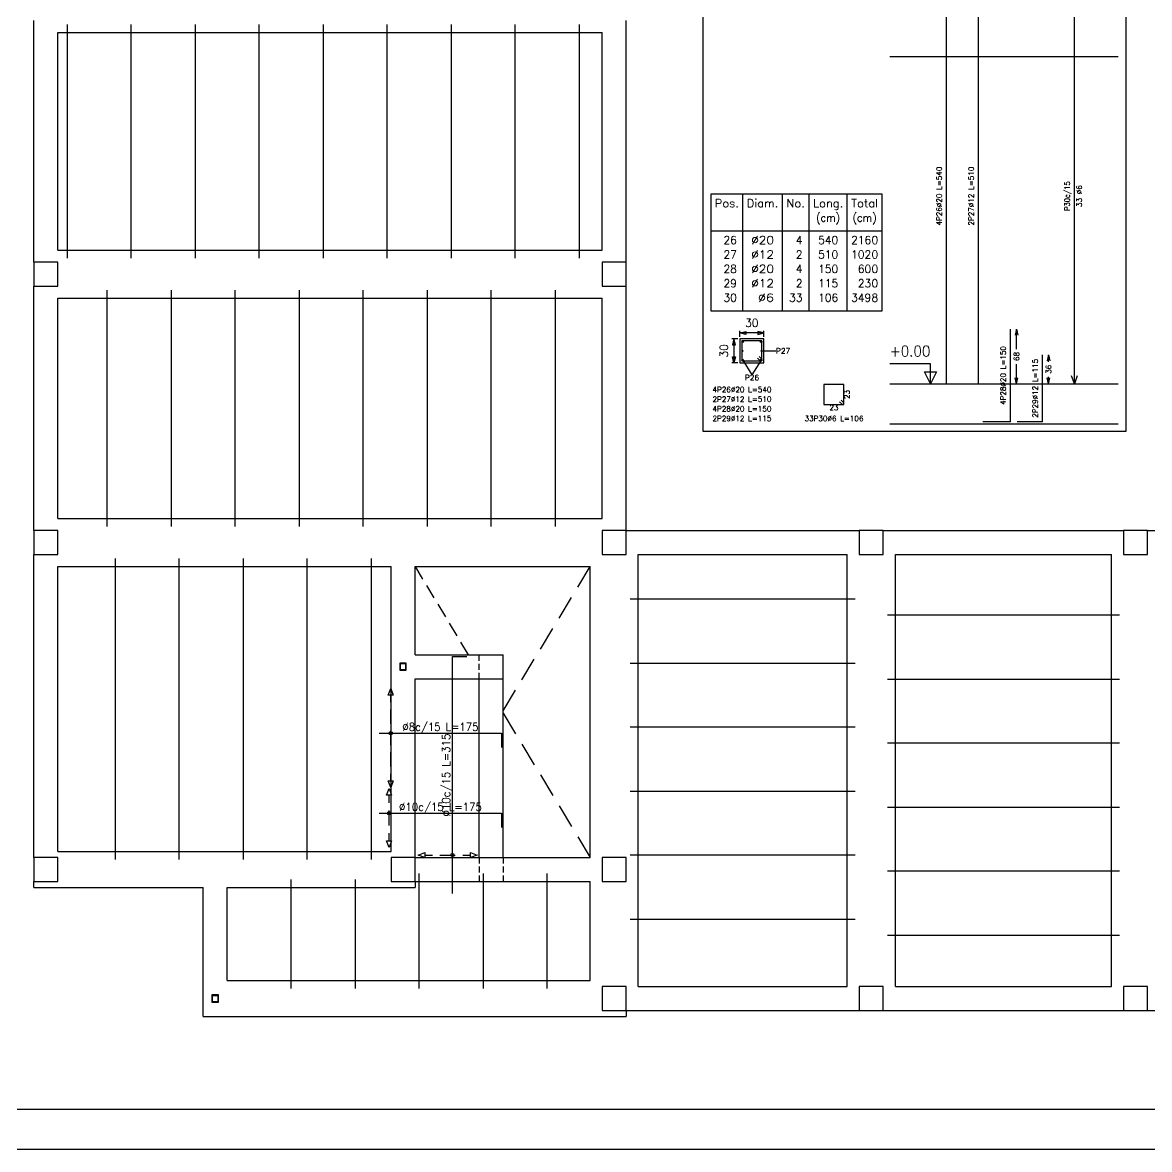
# Model space of a CAD drawing. Header units: millimetres. Extents: x 853.1 to 905, y 350.8 to 380.5.
# Drawn here: x 875.33 to 889.41, y 350.78 to 364.87 of the extents above; entities that cross this region are included whole.
import ezdxf
from ezdxf.enums import TextEntityAlignment as Align

# ---------------------------------------------------------------- set-up
doc = ezdxf.new("R2010")
doc.units = ezdxf.units.MM
doc.linetypes.add('CYPELINEA', pattern=[0])
for name, color, linetype in [('015', 1, 'Continuous'), ('07', 6, 'Continuous'), ('ARM_LONGITUDINAL', 3, 'CYPELINEA'), ('ARM_TRANSVERSAL', 2, 'CYPELINEA'), ('ARR_L_S_IG_LINEA', 5, 'CYPELINEA'), ('ARR_LONG_SUP', 4, 'CYPELINEA'), ('ARR_LONG_SUP_ROT', 4, 'CYPELINEA'), ('ARR_T_S_IG_LINEA', 5, 'CYPELINEA'), ('ARR_TRANS_SUP', 4, 'CYPELINEA'), ('ARR_TRANS_SUP_ROT', 4, 'CYPELINEA'), ('LONG_BARRAS', 3, 'CYPELINEA'), ('LONG_ESTRIBOS', 2, 'CYPELINEA'), ('LONG_FORJADO', 1, 'CYPELINEA'), ('LONG_INDNIVEL', 4, 'CYPELINEA'), ('LONG_NIVEL', 4, 'CYPELINEA'), ('LONG_TEXTOS', 5, 'CYPELINEA'), ('PA_GRAF_HUEC', 7, 'CYPELINEA'), ('PA_NERV_UNI', 7, 'CYPELINEA'), ('PILAR_RECT', 2, 'CYPELINEA'), ('REF_REFERENCIAS', 7, 'CYPELINEA'), ('SEC_BARRAS', 3, 'CYPELINEA'), ('SEC_COTAS', 4, 'CYPELINEA'), ('SEC_DIM_PILAR', 4, 'CYPELINEA'), ('SEC_ESTRIBO', 2, 'CYPELINEA'), ('SEC_SECCION', 1, 'CYPELINEA'), ('TABLAS', 1, 'CYPELINEA'), ('VIGAS', 5, 'CYPELINEA')]:
    doc.layers.add(name, color=color, linetype=linetype)
doc.styles.get("Standard").update_dxf_attribs({"font": 'romans.shx'})

msp = doc.modelspace()

# ---------------------------------------------------------------- linework, layer by layer
at = {"layer": '015'}
msp.add_lwpolyline([(853.062, 350.784), (853.062, 380.484), (904.987, 380.484), (904.987, 350.784)], close=True, dxfattribs=at)
at = {"layer": '07'}
msp.add_lwpolyline([(854.312, 351.284), (854.312, 379.984), (904.487, 379.984), (904.487, 351.284)], close=True, dxfattribs=at)
at = {"layer": 'ARM_LONGITUDINAL'}
for p, q in [((884.562, 360.764), (884.747, 360.764)), ((884.332, 360.649), (884.447, 360.464)), ((884.562, 360.649), (884.447, 360.464))]:
    msp.add_line(p, q, dxfattribs=at)
at = {"layer": 'ARR_L_S_IG_LINEA'}
for p, q in [((879.903, 356.463), (879.934, 356.546)), ((879.934, 356.463), (879.903, 356.463)), ((879.934, 356.546), (879.965, 356.463)), ((879.934, 356.373), (879.934, 356.463)), ((879.965, 356.463), (879.934, 356.463)), ((879.934, 356.105), (879.934, 356.284)), ((879.934, 355.837), (879.934, 356.016)), ((879.934, 355.569), (879.934, 355.748)), ((879.934, 355.39), (879.934, 355.479)), ((879.903, 355.39), (879.934, 355.39)), ((879.934, 355.306), (879.903, 355.39)), ((879.965, 355.39), (879.934, 355.306)), ((879.934, 355.39), (879.965, 355.39)), ((879.882, 355.213), (879.913, 355.296)), ((879.913, 355.213), (879.882, 355.213)), ((879.913, 355.296), (879.944, 355.213)), ((879.913, 355.117), (879.913, 355.213)), ((879.944, 355.213), (879.913, 355.213)), ((879.913, 354.831), (879.913, 355.022)), ((879.882, 354.64), (879.913, 354.64)), ((879.913, 354.556), (879.882, 354.64)), ((879.913, 354.64), (879.913, 354.735)), ((879.944, 354.64), (879.913, 354.556)), ((879.913, 354.64), (879.944, 354.64))]:
    msp.add_line(p, q, dxfattribs=at)
for centre in [(879.934, 355.986), (879.913, 354.986)]:
    msp.add_circle(centre, 0.02, dxfattribs=at)
at = {"layer": 'ARR_LONG_SUP'}
for p, q in [((879.789, 355.986), (881.319, 355.986)), ((881.319, 355.986), (881.319, 355.806)), ((879.789, 354.986), (881.319, 354.986)), ((881.319, 354.986), (881.319, 354.806))]:
    msp.add_line(p, q, dxfattribs=at)
at = {"layer": 'ARR_T_S_IG_LINEA'}
for p, q in [((880.275, 354.464), (880.358, 354.495)), ((880.358, 354.495), (880.358, 354.464)), ((880.931, 354.495), (881.015, 354.464)), ((880.931, 354.464), (880.931, 354.495)), ((880.358, 354.433), (880.275, 354.464)), ((880.358, 354.464), (880.454, 354.464)), ((880.358, 354.464), (880.358, 354.433)), ((880.549, 354.464), (880.74, 354.464)), ((880.835, 354.464), (880.931, 354.464)), ((881.015, 354.464), (880.931, 354.433)), ((880.931, 354.433), (880.931, 354.464))]:
    msp.add_line(p, q, dxfattribs=at)
msp.add_circle((880.705, 354.464), 0.02, dxfattribs=at)
at = {"layer": 'ARR_TRANS_SUP'}
for p, q in [((880.705, 353.983), (880.705, 356.943)), ((880.705, 356.943), (880.885, 356.943))]:
    msp.add_line(p, q, dxfattribs=at)
at = {"layer": 'LONG_BARRAS'}
for p, q in [((886.877, 360.354), (886.877, 365.754)), ((887.277, 360.354), (887.277, 365.454)), ((887.677, 359.879), (887.677, 361.034)), ((888.077, 359.879), (888.077, 360.714)), ((887.677, 359.879), (887.332, 359.879)), ((888.077, 359.879), (887.762, 359.879))]:
    msp.add_line(p, q, dxfattribs=at)
at = {"layer": 'LONG_ESTRIBOS'}
for p, q in [((888.477, 360.354), (888.477, 365.044)), ((888.477, 360.354), (888.442, 360.454)), ((888.512, 360.454), (888.477, 360.354))]:
    msp.add_line(p, q, dxfattribs=at)
at = {"layer": 'LONG_FORJADO'}
for p, q in [((886.169, 364.444), (889.022, 364.444)), ((886.169, 360.354), (889.022, 360.354)), ((886.169, 359.854), (889.022, 359.854))]:
    msp.add_line(p, q, dxfattribs=at)
at = {"layer": 'LONG_INDNIVEL'}
for p, q in [((886.677, 360.604), (886.169, 360.604)), ((886.677, 360.354), (886.677, 360.604)), ((886.602, 360.504), (886.752, 360.504)), ((886.677, 360.354), (886.602, 360.504)), ((886.752, 360.504), (886.677, 360.354))]:
    msp.add_line(p, q, dxfattribs=at)
at = {"layer": 'LONG_TEXTOS'}
for p, q in [((887.752, 361.034), (887.735, 360.959)), ((887.752, 360.787), (887.752, 361.034)), ((887.752, 361.034), (887.77, 360.959)), ((888.152, 360.714), (888.135, 360.639)), ((888.152, 360.627), (888.152, 360.714)), ((888.152, 360.714), (888.17, 360.639)), ((887.752, 360.354), (887.752, 360.6)), ((887.752, 360.354), (887.735, 360.429)), ((887.752, 360.354), (887.77, 360.429)), ((888.152, 360.354), (888.135, 360.429)), ((888.152, 360.354), (888.152, 360.44)), ((888.152, 360.354), (888.17, 360.429))]:
    msp.add_line(p, q, dxfattribs=at)
at = {"layer": 'PA_GRAF_HUEC'}
for p, q in [((880.237, 358.07), (880.332, 357.913)), ((882.27, 357.812), (882.425, 358.07)), ((880.38, 357.834), (880.474, 357.676)), ((880.522, 357.597), (880.616, 357.44)), ((882.037, 357.425), (882.192, 357.683)), ((880.664, 357.361), (880.759, 357.204)), ((881.805, 357.038), (881.96, 357.296)), ((880.806, 357.125), (880.901, 356.967)), ((881.572, 356.652), (881.727, 356.91)), ((881.339, 356.265), (881.494, 356.523)), ((881.339, 356.238), (881.494, 355.98)), ((881.572, 355.851), (881.727, 355.593)), ((881.805, 355.464), (881.96, 355.206)), ((882.037, 355.077), (882.192, 354.819)), ((882.27, 354.69), (882.425, 354.432))]:
    msp.add_line(p, q, dxfattribs=at)
at = {"layer": 'PA_NERV_UNI'}
for p, q in [((875.889, 364.843), (875.889, 361.923)), ((876.689, 361.923), (876.689, 364.843)), ((877.489, 364.843), (877.489, 361.923)), ((878.289, 361.923), (878.289, 364.843)), ((879.089, 364.843), (879.089, 361.923)), ((879.889, 361.923), (879.889, 364.843)), ((880.689, 364.843), (880.689, 361.923)), ((881.489, 361.923), (881.489, 364.843)), ((882.289, 364.843), (882.289, 361.923)), ((876.389, 358.57), (876.389, 361.523)), ((877.189, 361.523), (877.189, 358.57)), ((877.989, 358.57), (877.989, 361.523)), ((878.789, 361.523), (878.789, 358.57)), ((879.589, 358.57), (879.589, 361.523)), ((880.389, 361.523), (880.389, 358.57)), ((881.189, 358.57), (881.189, 361.523)), ((881.989, 361.523), (881.989, 358.57)), ((876.489, 358.17), (876.489, 354.407)), ((877.289, 354.407), (877.289, 358.17)), ((878.089, 358.17), (878.089, 354.407)), ((878.889, 354.407), (878.889, 358.17)), ((879.689, 358.17), (879.689, 354.407)), ((885.739, 357.663), (882.925, 357.663)), ((889.039, 357.463), (886.139, 357.463)), ((882.925, 356.863), (885.739, 356.863)), ((886.139, 356.663), (889.039, 356.663)), ((885.739, 356.063), (882.925, 356.063)), ((889.039, 355.863), (886.139, 355.863)), ((882.925, 355.263), (885.739, 355.263)), ((886.139, 355.063), (889.039, 355.063)), ((885.739, 354.463), (882.925, 354.463)), ((880.289, 352.795), (880.289, 354.232)), ((881.089, 354.232), (881.089, 352.795)), ((881.889, 352.795), (881.889, 354.232)), ((889.039, 354.263), (886.139, 354.263)), ((878.689, 352.795), (878.689, 354.157)), ((879.489, 354.157), (879.489, 352.795)), ((882.925, 353.663), (885.739, 353.663)), ((886.139, 353.463), (889.039, 353.463))]:
    msp.add_line(p, q, dxfattribs=at)
at = {"layer": 'PILAR_RECT'}
for p, q in [((875.775, 361.873), (875.475, 361.873)), ((875.475, 361.873), (875.475, 361.573)), ((875.775, 361.573), (875.775, 361.873)), ((882.875, 361.873), (882.575, 361.873)), ((882.575, 361.873), (882.575, 361.573)), ((882.875, 361.573), (882.875, 361.873)), ((875.475, 361.573), (875.775, 361.573)), ((882.575, 361.573), (882.875, 361.573)), ((875.775, 358.52), (875.475, 358.52)), ((875.475, 358.52), (875.475, 358.22)), ((875.775, 358.22), (875.775, 358.52)), ((882.875, 358.52), (882.575, 358.52)), ((882.575, 358.52), (882.575, 358.22)), ((882.875, 358.22), (882.875, 358.52)), ((885.789, 358.52), (885.789, 358.22)), ((886.089, 358.52), (885.789, 358.52)), ((886.089, 358.22), (886.089, 358.52)), ((889.389, 358.52), (889.089, 358.52)), ((889.089, 358.52), (889.089, 358.22)), ((889.389, 358.22), (889.389, 358.52)), ((875.475, 358.22), (875.775, 358.22)), ((882.575, 358.22), (882.875, 358.22)), ((885.789, 358.22), (886.089, 358.22)), ((889.089, 358.22), (889.389, 358.22)), ((875.775, 354.432), (875.475, 354.432)), ((875.475, 354.432), (875.475, 354.132)), ((875.775, 354.132), (875.775, 354.432)), ((879.937, 354.432), (879.937, 354.132)), ((880.237, 354.432), (879.937, 354.432)), ((880.237, 354.132), (880.237, 354.432)), ((882.875, 354.432), (882.575, 354.432)), ((882.575, 354.432), (882.575, 354.132)), ((882.875, 354.132), (882.875, 354.432)), ((875.475, 354.132), (875.775, 354.132)), ((879.937, 354.132), (880.237, 354.132)), ((882.575, 354.132), (882.875, 354.132)), ((882.875, 352.82), (882.575, 352.82)), ((882.575, 352.82), (882.575, 352.52)), ((882.875, 352.52), (882.875, 352.82)), ((885.789, 352.82), (885.789, 352.52)), ((886.089, 352.82), (885.789, 352.82)), ((886.089, 352.52), (886.089, 352.82)), ((889.389, 352.82), (889.089, 352.82)), ((889.089, 352.82), (889.089, 352.52)), ((889.389, 352.52), (889.389, 352.82)), ((882.575, 352.52), (882.875, 352.52)), ((885.789, 352.52), (886.089, 352.52)), ((889.089, 352.52), (889.389, 352.52))]:
    msp.add_line(p, q, dxfattribs=at)
for points in [[(880.047, 356.862), (880.047, 356.817), (880.055, 356.817), (880.055, 356.856), (880.119, 356.856), (880.119, 356.817), (880.127, 356.817), (880.127, 356.862), (880.047, 356.862)], [(880.127, 356.772), (880.127, 356.817), (880.119, 356.817), (880.119, 356.778), (880.055, 356.778), (880.055, 356.817), (880.047, 356.817), (880.047, 356.772), (880.127, 356.772)], [(877.7, 352.715), (877.7, 352.67), (877.708, 352.67), (877.708, 352.709), (877.772, 352.709), (877.772, 352.67), (877.78, 352.67), (877.78, 352.715), (877.7, 352.715)], [(877.78, 352.625), (877.78, 352.67), (877.772, 352.67), (877.772, 352.631), (877.708, 352.631), (877.708, 352.67), (877.7, 352.67), (877.7, 352.625), (877.78, 352.625)]]:
    msp.add_lwpolyline(points, dxfattribs=at)
at = {"layer": 'REF_REFERENCIAS'}
for p, q in [((883.832, 365.854), (883.832, 359.759)), ((889.122, 359.759), (889.122, 365.854)), ((883.832, 359.759), (889.122, 359.759))]:
    msp.add_line(p, q, dxfattribs=at)
at = {"layer": 'SEC_BARRAS'}
for centre, radius in [((884.332, 360.879), 0.01), ((884.562, 360.879), 0.01), ((884.328, 360.764), 0.006), ((884.566, 360.764), 0.006), ((884.332, 360.649), 0.01), ((884.562, 360.649), 0.01)]:
    msp.add_circle(centre, radius, dxfattribs=at)
at = {"layer": 'SEC_COTAS'}
for p, q in [((884.297, 360.939), (884.297, 361.014)), ((884.297, 360.989), (884.372, 361.006)), ((884.597, 360.989), (884.297, 360.989)), ((884.372, 360.971), (884.297, 360.989)), ((884.372, 361.006), (884.372, 360.971)), ((884.522, 361.006), (884.522, 360.971)), ((884.597, 360.989), (884.522, 361.006)), ((884.522, 360.971), (884.597, 360.989)), ((884.597, 360.939), (884.597, 361.014)), ((884.272, 360.914), (884.197, 360.914)), ((884.222, 360.914), (884.205, 360.839)), ((884.205, 360.839), (884.24, 360.839)), ((884.24, 360.839), (884.222, 360.914)), ((884.222, 360.914), (884.222, 360.614)), ((884.205, 360.689), (884.24, 360.689)), ((884.222, 360.614), (884.205, 360.689)), ((884.24, 360.689), (884.222, 360.614)), ((884.272, 360.614), (884.197, 360.614))]:
    msp.add_line(p, q, dxfattribs=at)
at = {"layer": 'SEC_ESTRIBO'}
for p, q in [((884.572, 360.889), (884.322, 360.889)), ((884.322, 360.889), (884.322, 360.639)), ((884.572, 360.639), (884.572, 360.889)), ((884.572, 360.659), (884.537, 360.694)), ((884.322, 360.639), (884.572, 360.639)), ((884.552, 360.639), (884.517, 360.674)), ((885.347, 360.344), (885.347, 360.094)), ((885.597, 360.344), (885.347, 360.344)), ((885.597, 360.094), (885.597, 360.344)), ((885.577, 360.094), (885.542, 360.129)), ((885.597, 360.114), (885.562, 360.149)), ((885.347, 360.094), (885.597, 360.094))]:
    msp.add_line(p, q, dxfattribs=at)
at = {"layer": 'SEC_SECCION'}
for p, q in [((884.597, 360.914), (884.297, 360.914)), ((884.297, 360.914), (884.297, 360.614)), ((884.597, 360.614), (884.597, 360.914)), ((884.297, 360.614), (884.597, 360.614))]:
    msp.add_line(p, q, dxfattribs=at)
at = {"layer": 'TABLAS'}
for p, q in [((886.073, 362.724), (883.932, 362.724)), ((883.932, 362.724), (883.932, 361.264)), ((884.334, 361.264), (884.334, 362.724)), ((884.827, 361.264), (884.827, 362.724)), ((885.161, 361.264), (885.161, 362.724)), ((885.637, 361.264), (885.637, 362.724)), ((886.073, 361.264), (886.073, 362.724)), ((883.932, 362.264), (886.073, 362.264)), ((883.932, 361.264), (886.073, 361.264))]:
    msp.add_line(p, q, dxfattribs=at)
at = {"layer": 'VIGAS'}
for p, q in [((875.475, 361.873), (875.475, 364.893)), ((882.875, 361.873), (882.875, 364.893)), ((875.775, 364.743), (882.575, 364.743)), ((875.775, 362.023), (875.775, 364.743)), ((882.575, 362.023), (882.575, 364.743)), ((875.775, 362.023), (882.575, 362.023)), ((875.475, 358.52), (875.475, 361.573)), ((882.875, 358.52), (882.875, 361.573)), ((875.775, 361.423), (882.575, 361.423)), ((875.775, 358.67), (875.775, 361.423)), ((882.575, 358.67), (882.575, 361.423)), ((875.775, 358.67), (880.087, 358.67)), ((880.087, 358.67), (882.575, 358.67)), ((882.875, 358.52), (885.789, 358.52)), ((886.089, 358.52), (889.089, 358.52)), ((889.389, 358.52), (892.089, 358.52)), ((875.475, 354.432), (875.475, 358.22)), ((883.025, 354.282), (883.025, 358.22)), ((883.025, 358.22), (885.639, 358.22)), ((885.639, 352.82), (885.639, 358.22)), ((886.239, 352.82), (886.239, 358.22)), ((886.239, 358.22), (888.939, 358.22)), ((888.939, 352.82), (888.939, 358.22)), ((875.775, 354.507), (875.775, 358.07)), ((875.775, 358.07), (879.937, 358.07)), ((879.937, 356.817), (879.937, 358.07)), ((880.237, 356.967), (880.237, 358.07)), ((880.237, 358.07), (882.425, 358.07)), ((882.425, 354.432), (882.425, 358.07)), ((880.237, 356.967), (881.339, 356.967)), ((881.039, 356.892), (881.039, 356.967)), ((881.339, 354.432), (881.339, 356.967)), ((879.937, 354.507), (879.937, 356.817)), ((881.039, 356.78), (881.039, 356.855)), ((881.039, 356.667), (881.039, 356.742)), ((880.237, 354.432), (880.237, 356.667)), ((880.237, 356.667), (881.339, 356.667)), ((881.039, 354.432), (881.039, 356.667)), ((875.775, 354.507), (877.739, 354.507)), ((877.739, 354.507), (879.937, 354.507)), ((880.237, 354.432), (882.425, 354.432)), ((881.039, 354.432), (881.039, 354.357)), ((881.339, 354.432), (881.339, 354.357)), ((881.039, 354.32), (881.039, 354.245)), ((881.039, 354.207), (881.039, 354.132)), ((881.339, 354.32), (881.339, 354.245)), ((881.339, 354.207), (881.339, 354.132)), ((883.025, 352.82), (883.025, 354.282)), ((875.475, 354.057), (875.475, 354.132)), ((880.237, 354.132), (882.425, 354.132)), ((880.237, 354.132), (880.237, 354.057)), ((882.425, 352.895), (882.425, 354.132)), ((875.475, 354.057), (877.589, 354.057)), ((877.59, 352.445), (877.589, 354.057)), ((877.889, 354.057), (880.237, 354.057)), ((877.889, 352.895), (877.889, 354.057)), ((877.889, 352.895), (882.425, 352.895)), ((883.025, 352.82), (885.639, 352.82)), ((886.239, 352.82), (888.939, 352.82)), ((882.875, 352.52), (885.789, 352.52)), ((882.875, 352.52), (882.875, 352.445)), ((886.089, 352.52), (889.089, 352.52)), ((889.389, 352.52), (892.089, 352.52)), ((877.59, 352.445), (882.875, 352.445))]:
    msp.add_line(p, q, dxfattribs=at)

# ---------------------------------------------------------------- texts
at = {"layer": 'ARM_LONGITUDINAL'}
for s, height, width, p, p2 in [('P27', 0.0667, 0.972398, (884.747, 360.73), (884.926, 360.73)), ('P26', 0.0667, 0.972398, (884.358, 360.397), (884.537, 360.397)), ('4P26%%c20 L=540', 0.06665, 0.887291, (883.955, 360.247), (884.69, 360.247)), ('2P27%%c12 L=510', 0.06665, 0.887291, (883.955, 360.127), (884.69, 360.127)), ('4P28%%c20 L=150', 0.06665, 0.887291, (883.955, 360.007), (884.69, 360.007)), ('2P29%%c12 L=115', 0.06665, 0.887291, (883.955, 359.887), (884.69, 359.887))]:
    msp.add_text(s, height=height, dxfattribs=dict(at, width=width)).set_placement(p, p2, align=Align.FIT)
at = {"layer": 'ARM_TRANSVERSAL', "width": 0.953752}
msp.add_text('23', height=0.0667, rotation=90, dxfattribs=at).set_placement((885.668, 360.163), (885.668, 360.275), align=Align.FIT)
at = {"layer": 'ARM_TRANSVERSAL'}
for s, height, width, p, p2 in [('23', 0.0667, 0.953752, (885.416, 360.023), (885.528, 360.023)), ('33P30%%c6 L=106', 0.06665, 0.887291, (885.105, 359.887), (885.84, 359.887))]:
    msp.add_text(s, height=height, dxfattribs=dict(at, width=width)).set_placement(p, p2, align=Align.FIT)
at = {"layer": 'ARR_LONG_SUP_ROT'}
for s, width, p, p2 in [('%%c8c/15 L=175', 0.832125, (880.079, 356.015), (881.03, 356.015)), ('%%c10c/15 L=175', 0.835962, (880.037, 355.015), (881.072, 355.015))]:
    msp.add_text(s, height=0.1, dxfattribs=dict(at, width=width)).set_placement(p, p2, align=Align.FIT)
at = {"layer": 'ARR_TRANS_SUP_ROT', "width": 0.835962}
msp.add_text('%%c10c/15 L=315', height=0.1, rotation=90, dxfattribs=at).set_placement((880.676, 354.945), (880.676, 355.98), align=Align.FIT)
at = {"layer": 'LONG_NIVEL', "width": 0.860215}
msp.add_text('+0.00', height=0.1333, dxfattribs=at).set_placement((886.169, 360.695), (886.677, 360.695), align=Align.FIT)
at = {"layer": 'LONG_TEXTOS'}
for s, height, width, p, p2 in [('4P26%%c20 L=540', 0.06665, 0.887291, (886.819, 362.331), (886.819, 363.066)), ('2P27%%c12 L=510', 0.06665, 0.887291, (887.219, 362.331), (887.219, 363.066)), ('P30c/15', 0.0667, 0.842493, (888.419, 362.514), (888.419, 362.883)), ('33 %%c6', 0.0667, 0.890016, (888.569, 362.562), (888.569, 362.836)), ('4P28%%c20 L=150', 0.06665, 0.887291, (887.619, 360.089), (887.619, 360.824)), ('68', 0.0667, 0.953752, (887.786, 360.638), (887.786, 360.75)), ('2P29%%c12 L=115', 0.06665, 0.887291, (888.019, 359.929), (888.019, 360.664)), ('36', 0.0667, 0.953752, (888.186, 360.478), (888.186, 360.59))]:
    msp.add_text(s, height=height, rotation=90, dxfattribs=dict(at, width=width)).set_placement(p, p2, align=Align.FIT)
at = {"layer": 'SEC_DIM_PILAR', "width": 0.953514}
msp.add_text('30', height=0.1, dxfattribs=at).set_placement((884.363, 361.064), (884.531, 361.064), align=Align.FIT)
msp.add_text('30', height=0.1, rotation=90, dxfattribs=at).set_placement((884.147, 360.68), (884.147, 360.848), align=Align.FIT)
at = {"layer": 'TABLAS'}
for s, width, p, p2 in [('Pos.', 1.005, (883.982, 362.559), (884.284, 362.559)), ('Diam.', 0.9825, (884.384, 362.559), (884.777, 362.559)), ('No.', 1.045532, (884.877, 362.559), (885.111, 362.559)), ('Long.', 0.988313, (885.211, 362.559), (885.588, 362.559)), ('Total', 1.008, (885.687, 362.559), (886.023, 362.559)), ('(cm)', 0.875, (885.249, 362.379), (885.549, 362.379)), ('(cm)', 0.875, (885.705, 362.379), (886.005, 362.379)), ('26', 0.953514, (884.091, 362.099), (884.259, 362.099)), ('%%c20', 1.06875, (884.438, 362.099), (884.723, 362.099)), ('4', 0.98, (884.994, 362.099), (885.078, 362.099)), ('540', 0.928421, (885.273, 362.099), (885.525, 362.099)), ('2160', 0.916364, (885.687, 362.099), (886.023, 362.099)), ('27', 0.953514, (884.091, 361.919), (884.259, 361.919)), ('%%c12', 1.06875, (884.438, 361.919), (884.723, 361.919)), ('2', 1.037647, (884.994, 361.919), (885.078, 361.919)), ('510', 0.928421, (885.273, 361.919), (885.525, 361.919)), ('1020', 0.916364, (885.687, 361.919), (886.023, 361.919)), ('28', 0.953514, (884.091, 361.739), (884.259, 361.739)), ('%%c20', 1.06875, (884.438, 361.739), (884.723, 361.739)), ('4', 0.98, (884.994, 361.739), (885.078, 361.739)), ('150', 0.928421, (885.273, 361.739), (885.525, 361.739)), ('600', 0.928421, (885.771, 361.739), (886.023, 361.739)), ('29', 0.98, (884.091, 361.559), (884.259, 361.559)), ('%%c12', 1.06875, (884.438, 361.559), (884.723, 361.559)), ('2', 1.037647, (884.994, 361.559), (885.078, 361.559)), ('115', 0.928421, (885.273, 361.559), (885.525, 361.559)), ('230', 0.928421, (885.771, 361.559), (886.023, 361.559)), ('30', 0.953514, (884.091, 361.379), (884.259, 361.379)), ('%%c6', 1.1725, (884.522, 361.379), (884.723, 361.379)), ('33', 0.953514, (884.91, 361.379), (885.078, 361.379)), ('106', 0.928421, (885.273, 361.379), (885.525, 361.379)), ('3498', 0.916364, (885.687, 361.379), (886.023, 361.379))]:
    msp.add_text(s, height=0.1, dxfattribs=dict(at, width=width)).set_placement(p, p2, align=Align.FIT)

doc.saveas('drawing.dxf')
